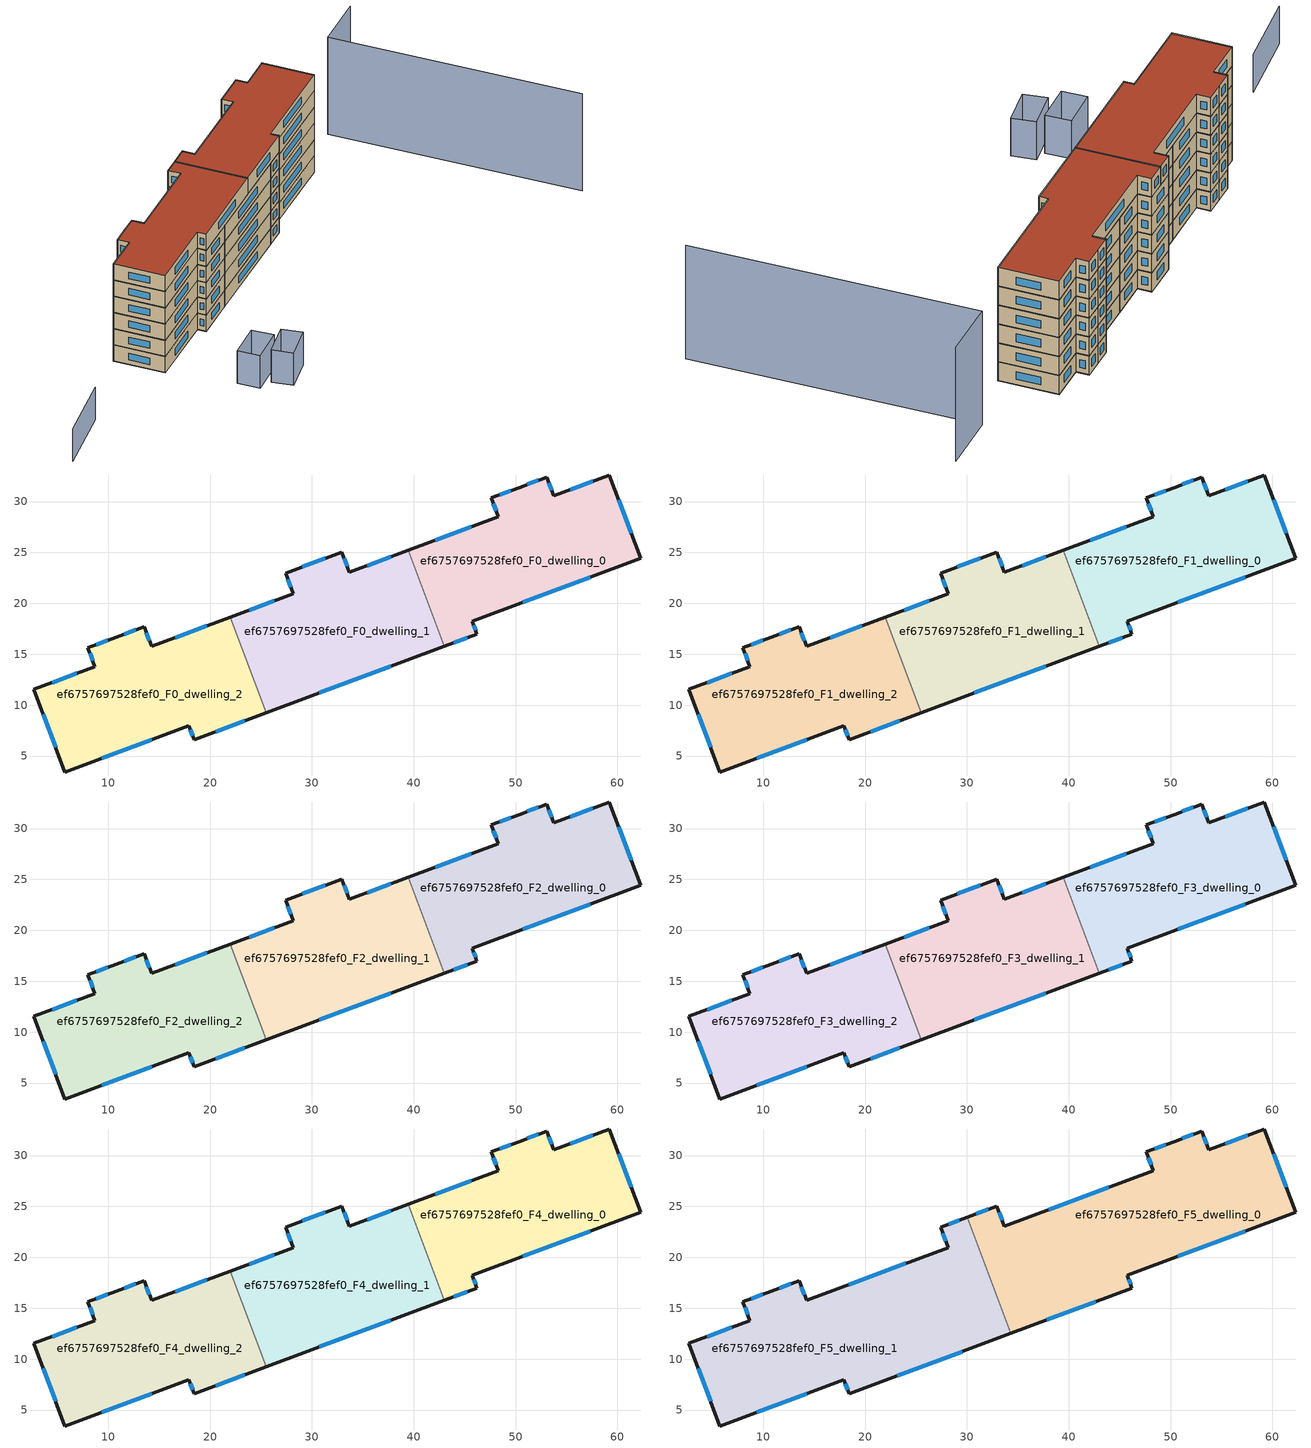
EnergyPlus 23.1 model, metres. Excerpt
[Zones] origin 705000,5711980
ef6757697528fef0_F0_dwelling_0
 floor ground (EU_floor_Construction): 62.3,24.42 59.23,32.6 53.76,30.56 53.07,32.39 50.34,31.36 47.61,30.35 48.3,28.52 39.46,25.22 42.99,15.76 46.21,16.96 45.74,18.25 z0
 wall outside (EU_wall_Construction): 39.46,25.22 48.3,28.52 47.61,30.35 50.34,31.36 53.07,32.39 53.76,30.56 59.23,32.6 62.3,24.42 45.74,18.25 46.21,16.96 42.99,15.76 z0:3
 wall to ef6757697528fef0_F0_dwelling_1 (EU_wall_Construction): 42.99,15.76 39.46,25.22 z0:3
 window (EU_Window_Construction): 51.16,31.67 52.26,32.08 / 53.28,31.84 53.55,31.1 / 55.4,31.17 57.59,31.99 / 60.15,30.15 61.38,26.87 / 57.34,22.57 50.7,20.1 / 45.88,17.86 46.07,17.35 / 45.25,16.61 43.96,16.12 / 42.11,26.21 45.66,27.53 / 48.1,29.07 47.82,29.8 / 48.43,30.65 49.53,31.06 z0.9:2.1
ef6757697528fef0_F0_dwelling_1
 floor ground (EU_floor_Construction): 42.99,15.76 39.46,25.22 33.69,23.06 32.95,25.04 27.42,22.96 28.18,20.96 22.01,18.66 25.52,9.24 z0
 wall outside (EU_wall_Construction): 42.99,15.76 25.52,9.24 / 22.01,18.66 28.18,20.96 27.42,22.96 32.95,25.04 33.69,23.06 39.46,25.22 z0:3
 wall to ef6757697528fef0_F0_dwelling_2 (EU_wall_Construction): 25.52,9.24 22.01,18.66 z0:3
 window (EU_Window_Construction): 33.17,24.45 33.47,23.65 / 35.42,23.71 37.74,24.57 / 37.76,13.81 30.75,11.19 / 23.86,19.34 26.33,20.27 / 27.95,21.56 27.65,22.36 / 29.08,23.59 31.3,24.42 z0.9:2.1
ef6757697528fef0_F0_dwelling_2
 floor ground (EU_floor_Construction): 25.52,9.24 22.01,18.66 14.26,15.76 13.53,17.7 10.77,16.68 8.01,15.64 8.7,13.79 2.69,11.55 5.74,3.44 17.92,7.98 18.44,6.6 z0
 wall outside (EU_wall_Construction): 25.52,9.24 18.44,6.6 17.92,7.98 5.74,3.44 2.69,11.55 8.7,13.79 8.01,15.64 10.77,16.68 13.53,17.7 14.26,15.76 22.01,18.66 z0:3
 window (EU_Window_Construction): 11.59,16.99 12.7,17.4 / 13.74,17.12 14.04,16.34 / 16.58,16.63 19.69,17.79 / 23.4,8.45 20.56,7.39 / 18.28,7.01 18.07,7.57 / 14.27,6.62 9.38,4.8 / 4.83,5.87 3.6,9.12 / 4.49,12.22 6.9,13.12 / 8.5,14.35 8.22,15.09 / 8.83,15.95 9.94,16.37 z0.9:2.1
ef6757697528fef0_F1_dwelling_0
 floor to ef6757697528fef0_F0_dwelling_0 (EU_floor_Construction): 62.3,24.42 59.23,32.6 53.76,30.56 53.07,32.39 50.34,31.36 47.61,30.35 48.3,28.52 39.46,25.22 42.99,15.76 46.21,16.96 45.74,18.25 z3
 wall outside (EU_wall_Construction): 39.46,25.22 48.3,28.52 47.61,30.35 50.34,31.36 53.07,32.39 53.76,30.56 59.23,32.6 62.3,24.42 45.74,18.25 46.21,16.96 42.99,15.76 z3:6
 wall to ef6757697528fef0_F1_dwelling_1 (EU_wall_Construction): 42.99,15.76 39.46,25.22 z3:6
 window (EU_Window_Construction): 51.16,31.67 52.26,32.08 / 53.28,31.84 53.55,31.1 / 55.4,31.17 57.59,31.99 / 60.15,30.15 61.38,26.87 / 57.34,22.57 50.7,20.1 / 45.88,17.86 46.07,17.35 / 45.25,16.61 43.96,16.12 / 42.11,26.21 45.66,27.53 / 48.1,29.07 47.82,29.8 / 48.43,30.65 49.53,31.06 z3.9:5.1
ef6757697528fef0_F1_dwelling_1
 floor to ef6757697528fef0_F0_dwelling_1 (EU_floor_Construction): 42.99,15.76 39.46,25.22 33.69,23.06 32.95,25.04 27.42,22.96 28.18,20.96 22.01,18.66 25.52,9.24 z3
 wall outside (EU_wall_Construction): 42.99,15.76 25.52,9.24 / 22.01,18.66 28.18,20.96 27.42,22.96 32.95,25.04 33.69,23.06 39.46,25.22 z3:6
 wall to ef6757697528fef0_F1_dwelling_2 (EU_wall_Construction): 25.52,9.24 22.01,18.66 z3:6
 window (EU_Window_Construction): 33.17,24.45 33.47,23.65 / 35.42,23.71 37.74,24.57 / 37.76,13.81 30.75,11.19 / 23.86,19.34 26.33,20.27 / 27.95,21.56 27.65,22.36 / 29.08,23.59 31.3,24.42 z3.9:5.1
ef6757697528fef0_F1_dwelling_2
 floor to ef6757697528fef0_F0_dwelling_2 (EU_floor_Construction): 25.52,9.24 22.01,18.66 14.26,15.76 13.53,17.7 10.77,16.68 8.01,15.64 8.7,13.79 2.69,11.55 5.74,3.44 17.92,7.98 18.44,6.6 z3
 wall outside (EU_wall_Construction): 25.52,9.24 18.44,6.6 17.92,7.98 5.74,3.44 2.69,11.55 8.7,13.79 8.01,15.64 10.77,16.68 13.53,17.7 14.26,15.76 22.01,18.66 z3:6
 window (EU_Window_Construction): 11.59,16.99 12.7,17.4 / 13.74,17.12 14.04,16.34 / 16.58,16.63 19.69,17.79 / 23.4,8.45 20.56,7.39 / 18.28,7.01 18.07,7.57 / 14.27,6.62 9.38,4.8 / 4.83,5.87 3.6,9.12 / 4.49,12.22 6.9,13.12 / 8.5,14.35 8.22,15.09 / 8.83,15.95 9.94,16.37 z3.9:5.1
ef6757697528fef0_F2_dwelling_0
 floor to ef6757697528fef0_F1_dwelling_0 (EU_floor_Construction): 62.3,24.42 59.23,32.6 53.76,30.56 53.07,32.39 50.34,31.36 47.61,30.35 48.3,28.52 39.46,25.22 42.99,15.76 46.21,16.96 45.74,18.25 z6
 wall outside (EU_wall_Construction): 39.46,25.22 48.3,28.52 47.61,30.35 50.34,31.36 53.07,32.39 53.76,30.56 59.23,32.6 62.3,24.42 45.74,18.25 46.21,16.96 42.99,15.76 z6:9
 wall to ef6757697528fef0_F2_dwelling_1 (EU_wall_Construction): 42.99,15.76 39.46,25.22 z6:9
 window (EU_Window_Construction): 51.16,31.67 52.26,32.08 / 53.28,31.84 53.55,31.1 / 55.4,31.17 57.59,31.99 / 60.15,30.15 61.38,26.87 / 57.34,22.57 50.7,20.1 / 45.88,17.86 46.07,17.35 / 45.25,16.61 43.96,16.12 / 42.11,26.21 45.66,27.53 / 48.1,29.07 47.82,29.8 / 48.43,30.65 49.53,31.06 z6.9:8.1
ef6757697528fef0_F2_dwelling_1
 floor to ef6757697528fef0_F1_dwelling_1 (EU_floor_Construction): 42.99,15.76 39.46,25.22 33.69,23.06 32.95,25.04 27.42,22.96 28.18,20.96 22.01,18.66 25.52,9.24 z6
 wall outside (EU_wall_Construction): 42.99,15.76 25.52,9.24 / 22.01,18.66 28.18,20.96 27.42,22.96 32.95,25.04 33.69,23.06 39.46,25.22 z6:9
 wall to ef6757697528fef0_F2_dwelling_2 (EU_wall_Construction): 25.52,9.24 22.01,18.66 z6:9
 window (EU_Window_Construction): 33.17,24.45 33.47,23.65 / 35.42,23.71 37.74,24.57 / 37.76,13.81 30.75,11.19 / 23.86,19.34 26.33,20.27 / 27.95,21.56 27.65,22.36 / 29.08,23.59 31.3,24.42 z6.9:8.1
ef6757697528fef0_F2_dwelling_2
 floor to ef6757697528fef0_F1_dwelling_2 (EU_floor_Construction): 25.52,9.24 22.01,18.66 14.26,15.76 13.53,17.7 10.77,16.68 8.01,15.64 8.7,13.79 2.69,11.55 5.74,3.44 17.92,7.98 18.44,6.6 z6
 wall outside (EU_wall_Construction): 25.52,9.24 18.44,6.6 17.92,7.98 5.74,3.44 2.69,11.55 8.7,13.79 8.01,15.64 10.77,16.68 13.53,17.7 14.26,15.76 22.01,18.66 z6:9
 window (EU_Window_Construction): 11.59,16.99 12.7,17.4 / 13.74,17.12 14.04,16.34 / 16.58,16.63 19.69,17.79 / 23.4,8.45 20.56,7.39 / 18.28,7.01 18.07,7.57 / 14.27,6.62 9.38,4.8 / 4.83,5.87 3.6,9.12 / 4.49,12.22 6.9,13.12 / 8.5,14.35 8.22,15.09 / 8.83,15.95 9.94,16.37 z6.9:8.1
ef6757697528fef0_F3_dwelling_0
 floor to ef6757697528fef0_F2_dwelling_0 (EU_floor_Construction): 62.3,24.42 59.23,32.6 53.76,30.56 53.07,32.39 50.34,31.36 47.61,30.35 48.3,28.52 39.46,25.22 42.99,15.76 46.21,16.96 45.74,18.25 z9
 wall outside (EU_wall_Construction): 39.46,25.22 48.3,28.52 47.61,30.35 50.34,31.36 53.07,32.39 53.76,30.56 59.23,32.6 62.3,24.42 45.74,18.25 46.21,16.96 42.99,15.76 z9:12
 wall to ef6757697528fef0_F3_dwelling_1 (EU_wall_Construction): 42.99,15.76 39.46,25.22 z9:12
 window (EU_Window_Construction): 51.16,31.67 52.26,32.08 / 53.28,31.84 53.55,31.1 / 55.4,31.17 57.59,31.99 / 60.15,30.15 61.38,26.87 / 57.34,22.57 50.7,20.1 / 45.88,17.86 46.07,17.35 / 45.25,16.61 43.96,16.12 / 42.11,26.21 45.66,27.53 / 48.1,29.07 47.82,29.8 / 48.43,30.65 49.53,31.06 z9.9:11.1
ef6757697528fef0_F3_dwelling_1
 floor to ef6757697528fef0_F2_dwelling_1 (EU_floor_Construction): 42.99,15.76 39.46,25.22 33.69,23.06 32.95,25.04 27.42,22.96 28.18,20.96 22.01,18.66 25.52,9.24 z9
 wall outside (EU_wall_Construction): 42.99,15.76 25.52,9.24 / 22.01,18.66 28.18,20.96 27.42,22.96 32.95,25.04 33.69,23.06 39.46,25.22 z9:12
 wall to ef6757697528fef0_F3_dwelling_2 (EU_wall_Construction): 25.52,9.24 22.01,18.66 z9:12
 window (EU_Window_Construction): 33.17,24.45 33.47,23.65 / 35.42,23.71 37.74,24.57 / 37.76,13.81 30.75,11.19 / 23.86,19.34 26.33,20.27 / 27.95,21.56 27.65,22.36 / 29.08,23.59 31.3,24.42 z9.9:11.1
ef6757697528fef0_F3_dwelling_2
 floor to ef6757697528fef0_F2_dwelling_2 (EU_floor_Construction): 25.52,9.24 22.01,18.66 14.26,15.76 13.53,17.7 10.77,16.68 8.01,15.64 8.7,13.79 2.69,11.55 5.74,3.44 17.92,7.98 18.44,6.6 z9
 wall outside (EU_wall_Construction): 25.52,9.24 18.44,6.6 17.92,7.98 5.74,3.44 2.69,11.55 8.7,13.79 8.01,15.64 10.77,16.68 13.53,17.7 14.26,15.76 22.01,18.66 z9:12
 window (EU_Window_Construction): 11.59,16.99 12.7,17.4 / 13.74,17.12 14.04,16.34 / 16.58,16.63 19.69,17.79 / 23.4,8.45 20.56,7.39 / 18.28,7.01 18.07,7.57 / 14.27,6.62 9.38,4.8 / 4.83,5.87 3.6,9.12 / 4.49,12.22 6.9,13.12 / 8.5,14.35 8.22,15.09 / 8.83,15.95 9.94,16.37 z9.9:11.1
ef6757697528fef0_F4_dwelling_0
 floor to ef6757697528fef0_F3_dwelling_0 (EU_floor_Construction): 62.3,24.42 59.23,32.6 53.76,30.56 53.07,32.39 50.34,31.36 47.61,30.35 48.3,28.52 39.46,25.22 42.99,15.76 46.21,16.96 45.74,18.25 z12
 wall outside (EU_wall_Construction): 39.46,25.22 48.3,28.52 47.61,30.35 50.34,31.36 53.07,32.39 53.76,30.56 59.23,32.6 62.3,24.42 45.74,18.25 46.21,16.96 42.99,15.76 z12:15
 wall to ef6757697528fef0_F4_dwelling_1 (EU_wall_Construction): 42.99,15.76 39.46,25.22 z12:15
 window (EU_Window_Construction): 51.16,31.67 52.26,32.08 / 53.28,31.84 53.55,31.1 / 55.4,31.17 57.59,31.99 / 60.15,30.15 61.38,26.87 / 57.34,22.57 50.7,20.1 / 45.88,17.86 46.07,17.35 / 45.25,16.61 43.96,16.12 / 42.11,26.21 45.66,27.53 / 48.1,29.07 47.82,29.8 / 48.43,30.65 49.53,31.06 z12.9:14.1
ef6757697528fef0_F4_dwelling_1
 floor to ef6757697528fef0_F3_dwelling_1 (EU_floor_Construction): 42.99,15.76 39.46,25.22 33.69,23.06 32.95,25.04 27.42,22.96 28.18,20.96 22.01,18.66 25.52,9.24 z12
 wall outside (EU_wall_Construction): 42.99,15.76 25.52,9.24 / 22.01,18.66 28.18,20.96 27.42,22.96 32.95,25.04 33.69,23.06 39.46,25.22 z12:15
 wall to ef6757697528fef0_F4_dwelling_2 (EU_wall_Construction): 25.52,9.24 22.01,18.66 z12:15
 window (EU_Window_Construction): 33.17,24.45 33.47,23.65 / 35.42,23.71 37.74,24.57 / 37.76,13.81 30.75,11.19 / 23.86,19.34 26.33,20.27 / 27.95,21.56 27.65,22.36 / 29.08,23.59 31.3,24.42 z12.9:14.1
ef6757697528fef0_F4_dwelling_2
 floor to ef6757697528fef0_F3_dwelling_2 (EU_floor_Construction): 25.52,9.24 22.01,18.66 14.26,15.76 13.53,17.7 10.77,16.68 8.01,15.64 8.7,13.79 2.69,11.55 5.74,3.44 17.92,7.98 18.44,6.6 z12
 wall outside (EU_wall_Construction): 25.52,9.24 18.44,6.6 17.92,7.98 5.74,3.44 2.69,11.55 8.7,13.79 8.01,15.64 10.77,16.68 13.53,17.7 14.26,15.76 22.01,18.66 z12:15
 window (EU_Window_Construction): 11.59,16.99 12.7,17.4 / 13.74,17.12 14.04,16.34 / 16.58,16.63 19.69,17.79 / 23.4,8.45 20.56,7.39 / 18.28,7.01 18.07,7.57 / 14.27,6.62 9.38,4.8 / 4.83,5.87 3.6,9.12 / 4.49,12.22 6.9,13.12 / 8.5,14.35 8.22,15.09 / 8.83,15.95 9.94,16.37 z12.9:14.1
ef6757697528fef0_F5_dwelling_0
 floor to ef6757697528fef0_F4_dwelling_0 (EU_floor_Construction): 62.3,24.42 59.23,32.6 53.76,30.56 53.07,32.39 50.34,31.36 47.61,30.35 48.3,28.52 39.47,25.22 42.99,15.76 46.21,16.96 45.74,18.25 z15
 floor to ef6757697528fef0_F4_dwelling_1 (EU_floor_Construction): 42.99,15.76 39.47,25.22 33.69,23.06 32.95,25.04 30.04,23.95 34.3,12.52 z15
 wall outside (EU_wall_Construction): 30.04,23.95 32.95,25.04 33.69,23.06 48.3,28.52 47.61,30.35 50.34,31.36 53.07,32.39 53.76,30.56 59.23,32.6 62.3,24.42 45.74,18.25 46.21,16.96 34.3,12.52 z15:18
 wall to ef6757697528fef0_F5_dwelling_1 (EU_wall_Construction): 34.3,12.52 30.04,23.95 z15:18
 window (EU_Window_Construction): 48.1,29.07 47.82,29.8 / 48.43,30.65 49.53,31.06 / 51.16,31.67 52.26,32.08 / 53.28,31.84 53.55,31.1 / 55.4,31.17 57.59,31.99 / 60.15,30.15 61.38,26.87 / 57.34,22.57 50.7,20.1 / 45.88,17.86 46.07,17.35 / 42.65,15.63 37.87,13.85 / 30.91,24.27 32.08,24.71 / 33.17,24.45 33.47,23.65 / 38.07,24.7 43.93,26.89 z15.9:17.1
 roof outside (EU_roof_Construction): 59.23,32.6 62.3,24.42 45.74,18.25 46.21,16.96 34.3,12.52 30.04,23.95 32.95,25.04 33.69,23.06 48.3,28.52 47.61,30.35 50.34,31.36 53.07,32.39 53.76,30.56 z18
ef6757697528fef0_F5_dwelling_1
 floor to ef6757697528fef0_F4_dwelling_1 (EU_floor_Construction): 34.3,12.52 30.04,23.95 27.42,22.96 28.18,20.96 22.01,18.66 25.52,9.24 z15
 floor to ef6757697528fef0_F4_dwelling_2 (EU_floor_Construction): 25.52,9.24 22.01,18.66 14.26,15.76 13.53,17.7 10.77,16.68 8.01,15.64 8.7,13.79 2.69,11.55 5.74,3.44 17.92,7.98 18.44,6.6 z15
 wall outside (EU_wall_Construction): 34.3,12.52 18.44,6.6 17.92,7.98 5.74,3.44 2.69,11.55 8.7,13.79 8.01,15.64 10.77,16.68 13.53,17.7 14.26,15.76 28.18,20.96 27.42,22.96 30.04,23.95 z15:18
 window (EU_Window_Construction): 11.59,16.99 12.7,17.4 / 13.74,17.12 14.04,16.34 / 18.42,17.32 24.01,19.4 / 27.95,21.56 27.65,22.36 / 28.21,23.26 29.26,23.65 / 29.55,10.75 23.18,8.37 / 18.28,7.01 18.07,7.57 / 14.27,6.62 9.38,4.8 / 4.83,5.87 3.6,9.12 / 4.49,12.22 6.9,13.12 / 8.5,14.35 8.22,15.09 / 8.83,15.95 9.94,16.37 z15.9:17.1
 roof outside (EU_roof_Construction): 30.04,23.95 34.3,12.52 18.44,6.6 17.92,7.98 5.74,3.44 2.69,11.55 8.7,13.79 8.01,15.64 10.77,16.68 13.53,17.7 14.26,15.76 28.18,20.96 27.42,22.96 z18
shading: -21.88,-2.68 -11.09,2.56 / 20.1,-7.47 21.78,-10.64 / 21.78,-10.64 16.55,-13.41 / 16.55,-13.41 14.87,-10.25 / 14.87,-10.25 20.1,-7.47 / 16.83,-4.29 18.25,-7.77 / 18.25,-7.77 12.55,-10.11 / 12.55,-10.11 11.12,-6.63 / 11.12,-6.63 16.83,-4.29 z0:6; 86.36,-9.4 71.38,30 / 71.38,30 80.05,33.3 z0:18
[Building]
EU S2 Campaign: North Axis=0; Terrain=City; Solar Distribution=FullExterior
[Site:Location]
London: Latitude=51.5; Longitude=-0.5; Time Zone=0; Elevation=25
[SizingPeriod:WeatherFileDays]
AnnualSizingPeriod: Begin Month=1; Begin Day of Month=1; End Month=12; End Day of Month=31; Day of Week for Start Day=Monday; Use Weather File Daylight Saving Period=No; Use Weather File Rain and Snow Indicators=No
[MATERIAL]
EU_InternalMass_Material: Roughness=MediumRough; Thickness=0.1; Conductivity=1; Density=1800; Specific Heat=900; Thermal Absorptance=0.9; Solar Absorptance=0.7; Visible Absorptance=0.7
[MATERIAL:NOMASS] Roughness=MediumRough; Thermal Absorptance=0.9; Solar Absorptance=0.7; Visible Absorptance=0.7
Name | Thermal Resistance
EU_wall_NoMass | 1.04674
EU_roof_NoMass | 4.32442
EU_floor_NoMass | 2.04616
[WINDOWMATERIAL:SIMPLEGLAZINGSYSTEM]
EU_Window_SimpleGlazing: UFactor=4.25843; Solar Heat Gain Coefficient=0.85; Visible Transmittance=0.85
[CONSTRUCTION]
EU_wall_Construction: EU_wall_NoMass
EU_roof_Construction: EU_roof_NoMass
EU_floor_Construction: EU_floor_NoMass
EU_InternalMass_Construction: EU_InternalMass_Material
EU_Window_Construction: EU_Window_SimpleGlazing
[ZONE] Type=1; Multiplier=1; Ceiling Height=autocalculate; Floor Area=autocalculate; Part of Total Floor Area=Yes
Name | Volume
ef6757697528fef0_F0_dwelling_0; ef6757697528fef0_F1_dwelling_0; ef6757697528fef0_F2_dwelling_0; ef6757697528fef0_F3_dwelling_0; ef6757697528fef0_F4_dwelling_0 | 600.959
ef6757697528fef0_F5_dwelling_0 | 901.465
ef6757697528fef0_F0_dwelling_1; ef6757697528fef0_F1_dwelling_1; ef6757697528fef0_F2_dwelling_1; ef6757697528fef0_F3_dwelling_1; ef6757697528fef0_F4_dwelling_1 | 600.985
ef6757697528fef0_F5_dwelling_1 | 901.43
ef6757697528fef0_F0_dwelling_2; ef6757697528fef0_F1_dwelling_2; ef6757697528fef0_F2_dwelling_2; ef6757697528fef0_F3_dwelling_2; ef6757697528fef0_F4_dwelling_2 | 600.941
[INTERNALMASS] Construction=EU_InternalMass_Construction
Name | Zone or ZoneList | Surface Area
ef6757697528fef0_F0_dwelling_0_EU_InternalMass | ef6757697528fef0_F0_dwelling_0 | 200.32
ef6757697528fef0_F0_dwelling_1_EU_InternalMass | ef6757697528fef0_F0_dwelling_1 | 200.328
ef6757697528fef0_F0_dwelling_2_EU_InternalMass | ef6757697528fef0_F0_dwelling_2 | 200.314
ef6757697528fef0_F1_dwelling_0_EU_InternalMass | ef6757697528fef0_F1_dwelling_0 | 200.32
ef6757697528fef0_F1_dwelling_1_EU_InternalMass | ef6757697528fef0_F1_dwelling_1 | 200.328
ef6757697528fef0_F1_dwelling_2_EU_InternalMass | ef6757697528fef0_F1_dwelling_2 | 200.314
ef6757697528fef0_F2_dwelling_0_EU_InternalMass | ef6757697528fef0_F2_dwelling_0 | 200.32
ef6757697528fef0_F2_dwelling_1_EU_InternalMass | ef6757697528fef0_F2_dwelling_1 | 200.328
ef6757697528fef0_F2_dwelling_2_EU_InternalMass | ef6757697528fef0_F2_dwelling_2 | 200.314
ef6757697528fef0_F3_dwelling_0_EU_InternalMass | ef6757697528fef0_F3_dwelling_0 | 200.32
ef6757697528fef0_F3_dwelling_1_EU_InternalMass | ef6757697528fef0_F3_dwelling_1 | 200.328
ef6757697528fef0_F3_dwelling_2_EU_InternalMass | ef6757697528fef0_F3_dwelling_2 | 200.314
ef6757697528fef0_F4_dwelling_0_EU_InternalMass | ef6757697528fef0_F4_dwelling_0 | 200.32
ef6757697528fef0_F4_dwelling_1_EU_InternalMass | ef6757697528fef0_F4_dwelling_1 | 200.328
ef6757697528fef0_F4_dwelling_2_EU_InternalMass | ef6757697528fef0_F4_dwelling_2 | 200.314
ef6757697528fef0_F5_dwelling_0_EU_InternalMass | ef6757697528fef0_F5_dwelling_0 | 300.488
ef6757697528fef0_F5_dwelling_1_EU_InternalMass | ef6757697528fef0_F5_dwelling_1 | 300.477
[OTHEREQUIPMENT] Fuel Type=Electricity; Design Level Calculation Method=Watts/Area; Power per Zone Floor Area=1; Fraction Latent=0; Fraction Radiant=0; Fraction Lost=0; Carbon Dioxide Generation Rate=0; EndUse Subcategory=EU_Step8_InternalGains
Name | Zone or ZoneList or Space or SpaceList | Schedule
EU_Step8_InternalGain_ef6757697528fef0_F0_dwelling_0_f000 | ef6757697528fef0_F0_dwelling_0 | EU_Step8_GainSchedule_ef6757697528fef0_F0_dwelling_0_f000
EU_Step8_InternalGain_ef6757697528fef0_F0_dwelling_1_f000 | ef6757697528fef0_F0_dwelling_1 | EU_Step8_GainSchedule_ef6757697528fef0_F0_dwelling_1_f000
EU_Step8_InternalGain_ef6757697528fef0_F0_dwelling_2_f000 | ef6757697528fef0_F0_dwelling_2 | EU_Step8_GainSchedule_ef6757697528fef0_F0_dwelling_2_f000
EU_Step8_InternalGain_ef6757697528fef0_F1_dwelling_0_f000 | ef6757697528fef0_F1_dwelling_0 | EU_Step8_GainSchedule_ef6757697528fef0_F1_dwelling_0_f000
EU_Step8_InternalGain_ef6757697528fef0_F1_dwelling_1_f000 | ef6757697528fef0_F1_dwelling_1 | EU_Step8_GainSchedule_ef6757697528fef0_F1_dwelling_1_f000
EU_Step8_InternalGain_ef6757697528fef0_F1_dwelling_2_f000 | ef6757697528fef0_F1_dwelling_2 | EU_Step8_GainSchedule_ef6757697528fef0_F1_dwelling_2_f000
EU_Step8_InternalGain_ef6757697528fef0_F2_dwelling_0_f000 | ef6757697528fef0_F2_dwelling_0 | EU_Step8_GainSchedule_ef6757697528fef0_F2_dwelling_0_f000
EU_Step8_InternalGain_ef6757697528fef0_F2_dwelling_1_f000 | ef6757697528fef0_F2_dwelling_1 | EU_Step8_GainSchedule_ef6757697528fef0_F2_dwelling_1_f000
EU_Step8_InternalGain_ef6757697528fef0_F2_dwelling_2_f000 | ef6757697528fef0_F2_dwelling_2 | EU_Step8_GainSchedule_ef6757697528fef0_F2_dwelling_2_f000
EU_Step8_InternalGain_ef6757697528fef0_F3_dwelling_0_f000 | ef6757697528fef0_F3_dwelling_0 | EU_Step8_GainSchedule_ef6757697528fef0_F3_dwelling_0_f000
EU_Step8_InternalGain_ef6757697528fef0_F3_dwelling_1_f000 | ef6757697528fef0_F3_dwelling_1 | EU_Step8_GainSchedule_ef6757697528fef0_F3_dwelling_1_f000
EU_Step8_InternalGain_ef6757697528fef0_F3_dwelling_2_f000 | ef6757697528fef0_F3_dwelling_2 | EU_Step8_GainSchedule_ef6757697528fef0_F3_dwelling_2_f000
EU_Step8_InternalGain_ef6757697528fef0_F4_dwelling_0_f000 | ef6757697528fef0_F4_dwelling_0 | EU_Step8_GainSchedule_ef6757697528fef0_F4_dwelling_0_f000
EU_Step8_InternalGain_ef6757697528fef0_F4_dwelling_1_f000 | ef6757697528fef0_F4_dwelling_1 | EU_Step8_GainSchedule_ef6757697528fef0_F4_dwelling_1_f000
EU_Step8_InternalGain_ef6757697528fef0_F4_dwelling_2_f000 | ef6757697528fef0_F4_dwelling_2 | EU_Step8_GainSchedule_ef6757697528fef0_F4_dwelling_2_f000
EU_Step8_InternalGain_ef6757697528fef0_F5_dwelling_0_f000 | ef6757697528fef0_F5_dwelling_0 | EU_Step8_GainSchedule_ef6757697528fef0_F5_dwelling_0_f000
EU_Step8_InternalGain_ef6757697528fef0_F5_dwelling_1_f000 | ef6757697528fef0_F5_dwelling_1 | EU_Step8_GainSchedule_ef6757697528fef0_F5_dwelling_1_f000
[ZONEVENTILATION:DESIGNFLOWRATE] Schedule=EU_AlwaysOn; Design Flow Rate Calculation Method=AirChanges/Hour; Air Changes per Hour=0.488719; Ventilation Type=Natural; Fan Pressure Rise=0; Fan Total Efficiency=1; Constant Term Coefficient=1; Temperature Term Coefficient=0; Velocity Term Coefficient=0; Velocity Squared Term Coefficient=0; Minimum Indoor Temperature=-100; Maximum Indoor Temperature=100; Delta Temperature=-100; Minimum Outdoor Temperature=-100; Maximum Outdoor Temperature=100; Maximum Wind Speed=40
Name | Zone or ZoneList or Space or SpaceList
EU_ConstantAir_ef6757697528fef0_F0_dwelling_0 | ef6757697528fef0_F0_dwelling_0
EU_ConstantAir_ef6757697528fef0_F0_dwelling_1 | ef6757697528fef0_F0_dwelling_1
EU_ConstantAir_ef6757697528fef0_F0_dwelling_2 | ef6757697528fef0_F0_dwelling_2
EU_ConstantAir_ef6757697528fef0_F1_dwelling_0 | ef6757697528fef0_F1_dwelling_0
EU_ConstantAir_ef6757697528fef0_F1_dwelling_1 | ef6757697528fef0_F1_dwelling_1
EU_ConstantAir_ef6757697528fef0_F1_dwelling_2 | ef6757697528fef0_F1_dwelling_2
EU_ConstantAir_ef6757697528fef0_F2_dwelling_0 | ef6757697528fef0_F2_dwelling_0
EU_ConstantAir_ef6757697528fef0_F2_dwelling_1 | ef6757697528fef0_F2_dwelling_1
EU_ConstantAir_ef6757697528fef0_F2_dwelling_2 | ef6757697528fef0_F2_dwelling_2
EU_ConstantAir_ef6757697528fef0_F3_dwelling_0 | ef6757697528fef0_F3_dwelling_0
EU_ConstantAir_ef6757697528fef0_F3_dwelling_1 | ef6757697528fef0_F3_dwelling_1
EU_ConstantAir_ef6757697528fef0_F3_dwelling_2 | ef6757697528fef0_F3_dwelling_2
EU_ConstantAir_ef6757697528fef0_F4_dwelling_0 | ef6757697528fef0_F4_dwelling_0
EU_ConstantAir_ef6757697528fef0_F4_dwelling_1 | ef6757697528fef0_F4_dwelling_1
EU_ConstantAir_ef6757697528fef0_F4_dwelling_2 | ef6757697528fef0_F4_dwelling_2
EU_ConstantAir_ef6757697528fef0_F5_dwelling_0 | ef6757697528fef0_F5_dwelling_0
EU_ConstantAir_ef6757697528fef0_F5_dwelling_1 | ef6757697528fef0_F5_dwelling_1
[HVACTEMPLATE:THERMOSTAT] Constant Heating Setpoint=20; Constant Cooling Setpoint=50
EU_HeatOnly_ef6757697528fef0_F0_dwelling_0; EU_HeatOnly_ef6757697528fef0_F0_dwelling_1; EU_HeatOnly_ef6757697528fef0_F0_dwelling_2; EU_HeatOnly_ef6757697528fef0_F1_dwelling_0; EU_HeatOnly_ef6757697528fef0_F1_dwelling_1; EU_HeatOnly_ef6757697528fef0_F1_dwelling_2; EU_HeatOnly_ef6757697528fef0_F2_dwelling_0; EU_HeatOnly_ef6757697528fef0_F2_dwelling_1; EU_HeatOnly_ef6757697528fef0_F2_dwelling_2; EU_HeatOnly_ef6757697528fef0_F3_dwelling_0; EU_HeatOnly_ef6757697528fef0_F3_dwelling_1; EU_HeatOnly_ef6757697528fef0_F3_dwelling_2; EU_HeatOnly_ef6757697528fef0_F4_dwelling_0; EU_HeatOnly_ef6757697528fef0_F4_dwelling_1; EU_HeatOnly_ef6757697528fef0_F4_dwelling_2; EU_HeatOnly_ef6757697528fef0_F5_dwelling_0; EU_HeatOnly_ef6757697528fef0_F5_dwelling_1
[HVACTEMPLATE:ZONE:IDEALLOADSAIRSYSTEM] System Availability Schedule=EU_AlwaysOn; Maximum Heating Supply Air Temperature=50; Minimum Cooling Supply Air Temperature=13; Maximum Heating Supply Air Humidity Ratio=0.0156; Minimum Cooling Supply Air Humidity Ratio=0.0077; Heating Limit=NoLimit; Cooling Limit=NoLimit; Heating Availability Schedule=EU_AlwaysOn; Cooling Availability Schedule=EU_CoolingOff; Dehumidification Control Type=ConstantSensibleHeatRatio; Cooling Sensible Heat Ratio=0.7; Dehumidification Setpoint=60; Humidification Control Type=None; Humidification Setpoint=30; Outdoor Air Method=None; Outdoor Air Flow Rate per Person=0.00944; Outdoor Air Flow Rate per Zone Floor Area=0; Outdoor Air Flow Rate per Zone=0; Demand Controlled Ventilation Type=None; Outdoor Air Economizer Type=NoEconomizer; Heat Recovery Type=None; Sensible Heat Recovery Effectiveness=0.7; Latent Heat Recovery Effectiveness=0.65
Name | Template Thermostat
ef6757697528fef0_F0_dwelling_0 | EU_HeatOnly_ef6757697528fef0_F0_dwelling_0
ef6757697528fef0_F0_dwelling_1 | EU_HeatOnly_ef6757697528fef0_F0_dwelling_1
ef6757697528fef0_F0_dwelling_2 | EU_HeatOnly_ef6757697528fef0_F0_dwelling_2
ef6757697528fef0_F1_dwelling_0 | EU_HeatOnly_ef6757697528fef0_F1_dwelling_0
ef6757697528fef0_F1_dwelling_1 | EU_HeatOnly_ef6757697528fef0_F1_dwelling_1
ef6757697528fef0_F1_dwelling_2 | EU_HeatOnly_ef6757697528fef0_F1_dwelling_2
ef6757697528fef0_F2_dwelling_0 | EU_HeatOnly_ef6757697528fef0_F2_dwelling_0
ef6757697528fef0_F2_dwelling_1 | EU_HeatOnly_ef6757697528fef0_F2_dwelling_1
ef6757697528fef0_F2_dwelling_2 | EU_HeatOnly_ef6757697528fef0_F2_dwelling_2
ef6757697528fef0_F3_dwelling_0 | EU_HeatOnly_ef6757697528fef0_F3_dwelling_0
ef6757697528fef0_F3_dwelling_1 | EU_HeatOnly_ef6757697528fef0_F3_dwelling_1
ef6757697528fef0_F3_dwelling_2 | EU_HeatOnly_ef6757697528fef0_F3_dwelling_2
ef6757697528fef0_F4_dwelling_0 | EU_HeatOnly_ef6757697528fef0_F4_dwelling_0
ef6757697528fef0_F4_dwelling_1 | EU_HeatOnly_ef6757697528fef0_F4_dwelling_1
ef6757697528fef0_F4_dwelling_2 | EU_HeatOnly_ef6757697528fef0_F4_dwelling_2
ef6757697528fef0_F5_dwelling_0 | EU_HeatOnly_ef6757697528fef0_F5_dwelling_0
ef6757697528fef0_F5_dwelling_1 | EU_HeatOnly_ef6757697528fef0_F5_dwelling_1
[SIZING:ZONE] Zone Cooling Design Supply Air Temperature Input Method=SupplyAirTemperature; Zone Cooling Design Supply Air Temperature=13; Zone Heating Design Supply Air Temperature Input Method=SupplyAirTemperature; Zone Heating Design Supply Air Temperature=50; Zone Cooling Design Supply Air Humidity Ratio=0.008; Zone Heating Design Supply Air Humidity Ratio=0.008; Cooling Design Air Flow Method=DesignDay; Cooling Design Air Flow Rate=0; Cooling Minimum Air Flow per Zone Floor Area=0.000762; Cooling Minimum Air Flow=0; Cooling Minimum Air Flow Fraction=0.2; Heating Design Air Flow Method=DesignDay; Heating Design Air Flow Rate=0; Heating Maximum Air Flow per Zone Floor Area=0.002032; Heating Maximum Air Flow=0.141576; Heating Maximum Air Flow Fraction=0.3; Account for Dedicated Outdoor Air System=No; Dedicated Outdoor Air System Control Strategy=NeutralSupplyAir; Dedicated Outdoor Air Low Setpoint Temperature for Design=autosize; Dedicated Outdoor Air High Setpoint Temperature for Design=autosize; Zone Load Sizing Method=Sensible Load Only No Latent Load; Zone Latent Cooling Design Supply Air Humidity Ratio Input Method=HumidityRatioDifference; Zone Cooling Design Supply Air Humidity Ratio Difference=0.005; Zone Latent Heating Design Supply Air Humidity Ratio Input Method=HumidityRatioDifference; Zone Humidification Design Supply Air Humidity Ratio Difference=0.005
ef6757697528fef0_F0_dwelling_0; ef6757697528fef0_F0_dwelling_1; ef6757697528fef0_F0_dwelling_2; ef6757697528fef0_F1_dwelling_0; ef6757697528fef0_F1_dwelling_1; ef6757697528fef0_F1_dwelling_2; ef6757697528fef0_F2_dwelling_0; ef6757697528fef0_F2_dwelling_1; ef6757697528fef0_F2_dwelling_2; ef6757697528fef0_F3_dwelling_0; ef6757697528fef0_F3_dwelling_1; ef6757697528fef0_F3_dwelling_2; ef6757697528fef0_F4_dwelling_0; ef6757697528fef0_F4_dwelling_1; ef6757697528fef0_F4_dwelling_2; ef6757697528fef0_F5_dwelling_0; ef6757697528fef0_F5_dwelling_1
[SCHEDULE:CONSTANT]
Name | Hourly Value
EU_AlwaysOn | 1
EU_CoolingOff | 0
[SCHEDULE:FILE] Column Number=1; Rows to Skip at Top=0; Number of Hours of Data=8760; Column Separator=Comma; Interpolate to Timestep=No; Minutes per Item=60; Adjust Schedule for Daylight Savings=Yes
Name | File
EU_Step8_GainSchedule_ef6757697528fef0_F0_dwelling_0_f000 | ../../schedules/ef6757697528fef0/ef6757697528fef0_F0_dwelling_0_f000_gain.csv
EU_Step8_GainSchedule_ef6757697528fef0_F0_dwelling_1_f000 | ../../schedules/ef6757697528fef0/ef6757697528fef0_F0_dwelling_1_f000_gain.csv
EU_Step8_GainSchedule_ef6757697528fef0_F0_dwelling_2_f000 | ../../schedules/ef6757697528fef0/ef6757697528fef0_F0_dwelling_2_f000_gain.csv
EU_Step8_GainSchedule_ef6757697528fef0_F1_dwelling_0_f000 | ../../schedules/ef6757697528fef0/ef6757697528fef0_F1_dwelling_0_f000_gain.csv
EU_Step8_GainSchedule_ef6757697528fef0_F1_dwelling_1_f000 | ../../schedules/ef6757697528fef0/ef6757697528fef0_F1_dwelling_1_f000_gain.csv
EU_Step8_GainSchedule_ef6757697528fef0_F1_dwelling_2_f000 | ../../schedules/ef6757697528fef0/ef6757697528fef0_F1_dwelling_2_f000_gain.csv
EU_Step8_GainSchedule_ef6757697528fef0_F2_dwelling_0_f000 | ../../schedules/ef6757697528fef0/ef6757697528fef0_F2_dwelling_0_f000_gain.csv
EU_Step8_GainSchedule_ef6757697528fef0_F2_dwelling_1_f000 | ../../schedules/ef6757697528fef0/ef6757697528fef0_F2_dwelling_1_f000_gain.csv
EU_Step8_GainSchedule_ef6757697528fef0_F2_dwelling_2_f000 | ../../schedules/ef6757697528fef0/ef6757697528fef0_F2_dwelling_2_f000_gain.csv
EU_Step8_GainSchedule_ef6757697528fef0_F3_dwelling_0_f000 | ../../schedules/ef6757697528fef0/ef6757697528fef0_F3_dwelling_0_f000_gain.csv
EU_Step8_GainSchedule_ef6757697528fef0_F3_dwelling_1_f000 | ../../schedules/ef6757697528fef0/ef6757697528fef0_F3_dwelling_1_f000_gain.csv
EU_Step8_GainSchedule_ef6757697528fef0_F3_dwelling_2_f000 | ../../schedules/ef6757697528fef0/ef6757697528fef0_F3_dwelling_2_f000_gain.csv
EU_Step8_GainSchedule_ef6757697528fef0_F4_dwelling_0_f000 | ../../schedules/ef6757697528fef0/ef6757697528fef0_F4_dwelling_0_f000_gain.csv
EU_Step8_GainSchedule_ef6757697528fef0_F4_dwelling_1_f000 | ../../schedules/ef6757697528fef0/ef6757697528fef0_F4_dwelling_1_f000_gain.csv
EU_Step8_GainSchedule_ef6757697528fef0_F4_dwelling_2_f000 | ../../schedules/ef6757697528fef0/ef6757697528fef0_F4_dwelling_2_f000_gain.csv
EU_Step8_GainSchedule_ef6757697528fef0_F5_dwelling_0_f000 | ../../schedules/ef6757697528fef0/ef6757697528fef0_F5_dwelling_0_f000_gain.csv
EU_Step8_GainSchedule_ef6757697528fef0_F5_dwelling_1_f000 | ../../schedules/ef6757697528fef0/ef6757697528fef0_F5_dwelling_1_f000_gain.csv
